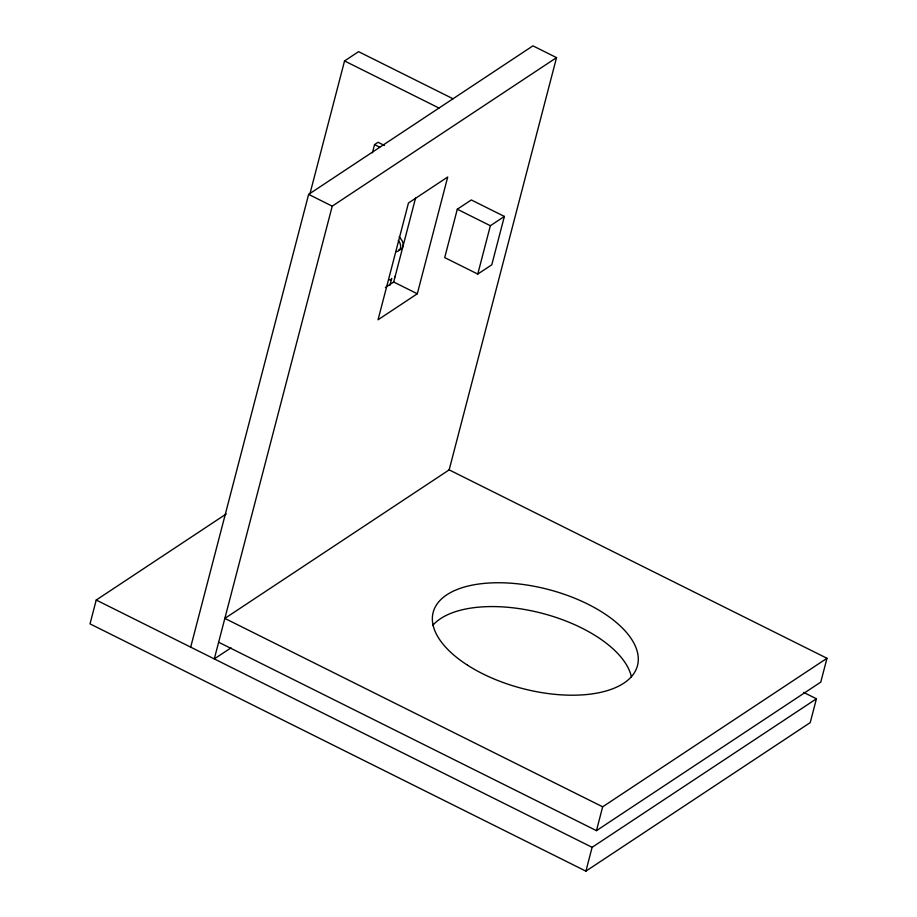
<?xml version="1.0" encoding="UTF-8"?>
<svg xmlns="http://www.w3.org/2000/svg" width="917" height="917" viewBox="0 0 917 917"><rect width="100%" height="100%" fill="white"/><g stroke="black" fill="none" stroke-linecap="round" stroke-linejoin="round"><path stroke-width="1.38" d="M226.281 513.921L96.228 600.039L90.015 623.869L585.906 871.15L810.215 722.619L816.428 698.788L803.613 692.392M190.69 647.15L308.628 194.381L532.937 45.85L556.539 57.622L449.066 470.226M309.923 193.865L344.551 60.946L358.57 51.661L453.021 98.761M556.539 57.622L332.229 206.153L214.291 658.91L231.004 647.849M372.428 152.772L374.56 144.599L378.068 142.273L384.429 145.459M389.943 285.187L391.719 278.378A2.82 2.258 56.5 0 1 389.37 279.811M393.565 282.505L415.561 198.049M417.304 293.772L447.714 177.015L408.466 203.001L378.045 319.769L417.304 293.772L393.691 282L385.369 287.514M457.296 209.236L444.711 257.585L477.768 274.068L491.787 264.795L504.373 216.435L471.315 199.952L457.296 209.236L490.354 225.72L504.373 216.435M477.768 274.068L490.354 225.72M585.906 871.15L592.118 847.319L816.428 698.788M218.647 642.232L596.463 830.642L602.664 806.811L826.985 658.28L449.158 469.871L224.848 618.402L602.664 806.811M826.985 658.28L820.772 682.11L596.463 830.642M344.551 60.946L439.002 108.046M374.56 144.599L379.649 147.144M308.628 194.381L332.229 206.153M96.228 600.039L592.118 847.319M399.239 236.552L402.345 241.171A7.153 5.731 56.5 0 1 398.643 250.077M398.299 240.518L399.858 242.822A7.153 5.731 56.5 0 1 396.144 251.728M395.25 276.051A2.82 2.258 56.5 0 1 394.619 277.083M432.618 625.532A105.581 51.192 14.6 0 1 541.901 613.244A105.581 51.192 14.6 0 1 631.481 677.227M467.555 665.203A105.581 51.192 14.6 0 0 636.352 668.94A105.581 51.192 14.6 0 0 502.023 582.788A105.581 51.192 14.6 0 0 467.555 665.203"/></g></svg>
